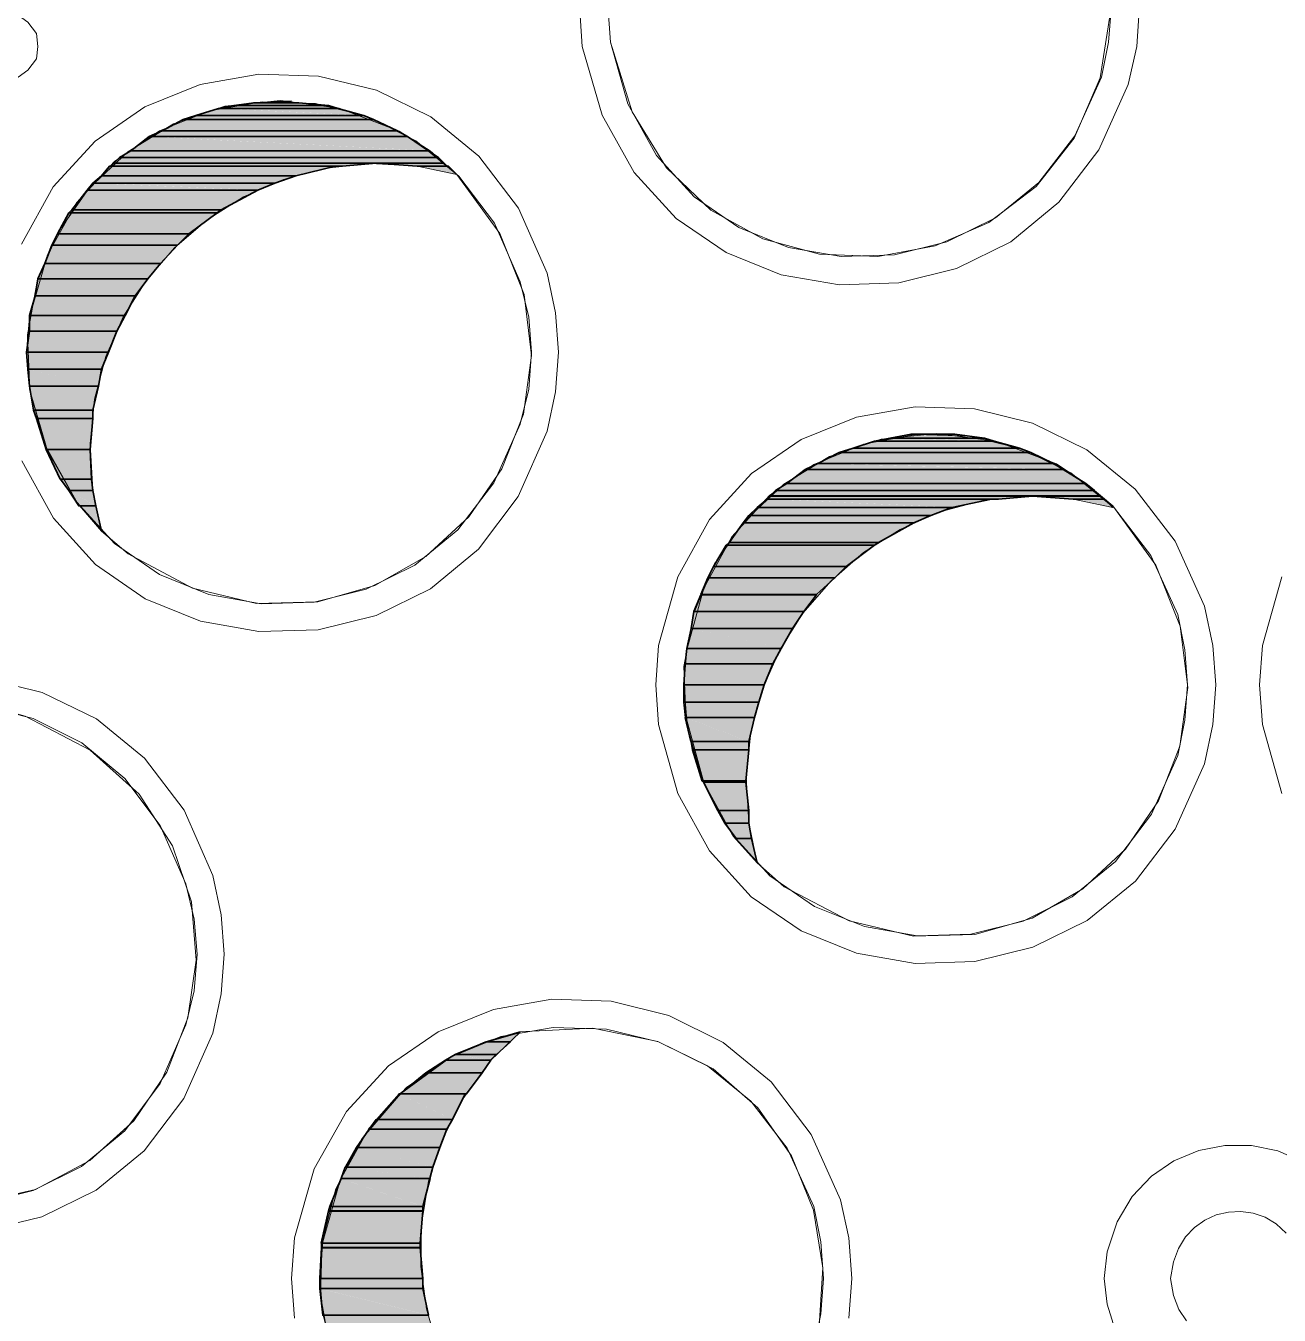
# Model space of a CAD drawing. Extents: x 0 to 247, y -13 to 225.
# Drawn here: x 56.99 to 74.22, y 133.93 to 151.67 of the extents above; entities that cross this region are included whole.
import ezdxf

# ---------------------------------------------------------------- set-up
doc = ezdxf.new("R2010")
doc.units = 0
doc.layers.add('FILL', color=8, linetype='Continuous')
doc.layers.add('GEOMETRY', color=7, linetype='Continuous')

msp = doc.modelspace()

# ---------------------------------------------------------------- hatches: boundary and pattern name
at = {"layer": 'FILL'}
for points in [[(60.12, 150.607), (60.74, 150.607), (60.642, 150.629)], [(59.324, 150.433), (61.633, 150.433), (59.635, 150.529)], [(59.634, 150.53), (61.285, 150.53), (59.848, 150.569)], [(59.635, 150.53), (61.633, 150.434), (61.284, 150.53)], [(59.848, 150.568), (61.284, 150.529), (61.149, 150.568)], [(59.849, 150.568), (61.148, 150.568), (60.12, 150.608)], [(60.12, 150.608), (61.148, 150.568), (60.74, 150.608)], [(58.86, 150.219), (62.098, 150.219), (59.15, 150.377)], [(59.15, 150.376), (61.767, 150.376), (59.326, 150.435)], [(59.15, 150.377), (62.098, 150.219), (61.767, 150.377)], [(59.325, 150.434), (61.767, 150.375), (61.633, 150.434)], [(58.431, 149.948), (62.525, 149.948), (58.683, 150.142)], [(58.683, 150.143), (62.234, 150.143), (58.86, 150.22)], [(58.684, 150.143), (62.526, 149.949), (62.235, 150.143)], [(58.86, 150.219), (62.234, 150.142), (62.098, 150.219)], [(58.278, 149.853), (62.661, 149.853), (58.432, 149.947)], [(58.431, 149.947), (62.66, 149.853), (62.525, 149.947)], [(58.026, 149.601), (60.702, 149.601), (58.139, 149.735)], [(58.139, 149.735), (58.16, 149.735), (61.245, 149.735)], [(58.139, 149.735), (60.701, 149.601), (61.244, 149.735)], [(58.16, 149.735), (61.342, 149.735), (58.2, 149.774)], [(58.16, 149.735), (61.245, 149.735), (61.342, 149.735)], [(58.199, 149.774), (62.739, 149.774), (58.276, 149.853)], [(58.199, 149.774), (61.342, 149.735), (61.805, 149.774)], [(58.277, 149.853), (62.739, 149.774), (62.661, 149.853)], [(61.806, 149.774), (62.777, 149.735), (62.738, 149.774)], [(62.369, 149.735), (62.778, 149.735), (61.807, 149.774)], [(62.37, 149.735), (62.797, 149.735)], [(62.37, 149.735), (62.797, 149.735)], [(62.409, 149.735), (62.913, 149.62), (62.797, 149.735)], [(57.908, 149.502), (60.412, 149.502), (58.025, 149.601)], [(58.025, 149.601), (60.412, 149.502), (60.702, 149.601)], [(57.617, 149.135), (59.673, 149.135), (57.829, 149.406)], [(57.829, 149.406), (59.672, 149.135), (60.177, 149.406)], [(57.83, 149.406), (60.177, 149.406), (57.907, 149.501)], [(57.908, 149.502), (60.178, 149.407), (60.411, 149.502)], [(57.423, 148.804), (59.227, 148.804), (57.58, 149.095)], [(57.579, 149.095), (59.616, 149.095), (57.617, 149.135)], [(57.579, 149.095), (59.226, 148.804), (59.616, 149.095)], [(57.617, 149.135), (59.616, 149.095), (59.673, 149.135)], [(57.345, 148.649), (59.071, 148.649), (57.422, 148.805)], [(57.423, 148.804), (59.072, 148.648), (59.227, 148.804)], [(57.247, 148.396), (58.839, 148.396), (57.345, 148.649)], [(57.345, 148.649), (58.839, 148.396), (59.072, 148.649)], [(57.152, 148.184), (58.665, 148.184), (57.248, 148.396)], [(57.248, 148.396), (58.665, 148.184), (58.84, 148.396)], [(57.113, 147.952), (58.491, 147.952), (57.152, 148.184)], [(57.152, 148.184), (58.491, 147.952), (58.665, 148.184)], [(57.036, 147.68), (58.354, 147.68), (57.113, 147.951)], [(57.113, 147.951), (58.353, 147.68), (58.491, 147.951)], [(57.036, 147.465), (58.238, 147.465), (57.036, 147.681)], [(57.036, 147.681), (58.238, 147.465), (58.354, 147.681)], [(56.996, 147.176), (58.122, 147.176), (57.036, 147.465)], [(57.036, 147.465), (58.122, 147.176), (58.238, 147.465)], [(57.016, 146.942), (58.025, 146.942), (56.996, 147.176)], [(56.996, 147.176), (58.025, 146.942), (58.122, 147.176)], [(57.036, 146.709), (57.986, 146.709), (57.014, 146.941)], [(57.015, 146.941), (57.986, 146.709), (58.026, 146.941)], [(57.094, 146.38), (57.908, 146.38), (57.035, 146.709)], [(57.036, 146.708), (57.908, 146.379), (57.986, 146.708)], [(57.133, 146.264), (57.908, 146.264), (57.093, 146.379)], [(57.093, 146.379), (57.907, 146.264), (57.907, 146.379)], [(57.267, 145.835), (57.87, 145.835), (57.133, 146.263)], [(57.133, 146.263), (57.87, 145.835), (57.908, 146.263)], [(68.87, 145.991), (70.169, 145.991), (69.16, 146.05)], [(69.159, 146.049), (69.663, 146.049), (69.76, 146.049)], [(69.159, 146.049), (70.168, 145.99), (69.76, 146.049)], [(57.266, 145.835), (57.87, 145.835)], [(57.266, 145.835), (57.87, 145.835)], [(57.461, 145.428), (57.888, 145.428), (57.266, 145.835)], [(57.266, 145.835), (57.888, 145.428), (57.87, 145.835)], [(68.171, 145.796), (70.806, 145.796), (68.364, 145.856)], [(68.364, 145.855), (70.653, 145.855), (68.656, 145.951)], [(68.364, 145.856), (70.807, 145.796), (70.653, 145.856)], [(68.655, 145.951), (70.305, 145.951), (68.869, 145.991)], [(68.655, 145.951), (70.652, 145.855), (70.304, 145.951)], [(68.87, 145.992), (70.306, 145.952), (70.169, 145.992)], [(67.879, 145.643), (71.12, 145.643), (68.171, 145.797)], [(68.17, 145.796), (71.119, 145.642), (70.807, 145.796)], [(67.453, 145.37), (71.565, 145.37), (67.705, 145.563)], [(67.704, 145.562), (71.254, 145.562), (67.879, 145.641)], [(67.705, 145.562), (71.565, 145.369), (71.254, 145.562)], [(67.879, 145.642), (71.254, 145.563), (71.12, 145.642)], [(57.578, 145.273), (57.907, 145.273), (57.461, 145.429)], [(57.461, 145.428), (57.907, 145.272), (57.888, 145.428)], [(67.297, 145.273), (71.683, 145.273), (67.454, 145.369)], [(67.453, 145.369), (71.682, 145.273), (71.565, 145.369)], [(57.579, 145.273), (57.948, 145.061), (57.907, 145.273)], [(57.714, 145.06), (57.948, 145.06), (57.579, 145.272)], [(67.044, 145.041), (69.721, 145.041), (67.18, 145.155)], [(67.18, 145.156), (70.362, 145.156), (67.218, 145.196)], [(67.18, 145.156), (70.265, 145.156)], [(67.18, 145.156), (70.265, 145.156), (70.362, 145.156)], [(67.18, 145.156), (69.722, 145.042), (70.265, 145.156)], [(67.218, 145.197), (71.758, 145.197), (67.296, 145.273)], [(67.218, 145.196), (70.363, 145.156), (70.828, 145.196)], [(67.297, 145.273), (71.759, 145.197), (71.682, 145.273)], [(71.391, 145.156), (71.818, 145.156), (70.829, 145.196)], [(70.829, 145.196), (71.817, 145.156), (71.759, 145.196)], [(71.392, 145.156), (71.818, 145.156)], [(71.392, 145.156), (71.818, 145.156)], [(71.429, 145.156), (71.933, 145.042), (71.817, 145.156)], [(57.713, 145.061), (58.025, 144.712), (57.947, 145.061)], [(66.928, 144.927), (69.431, 144.927), (67.044, 145.041)], [(67.044, 145.041), (69.431, 144.927), (69.722, 145.041)], [(66.658, 144.555), (68.714, 144.555), (66.851, 144.826)], [(66.85, 144.826), (69.199, 144.826), (66.928, 144.927)], [(66.85, 144.826), (68.713, 144.555), (69.199, 144.826)], [(66.928, 144.927), (69.199, 144.826), (69.431, 144.927)], [(66.444, 144.226), (68.266, 144.226), (66.619, 144.519)], [(66.619, 144.518), (68.656, 144.518), (66.657, 144.556)], [(66.619, 144.518), (68.266, 144.225), (68.656, 144.518)], [(66.657, 144.556), (68.656, 144.518), (68.714, 144.556)], [(66.268, 143.84), (67.86, 143.84), (66.366, 144.07)], [(66.366, 144.071), (68.112, 144.071), (66.444, 144.226)], [(66.366, 144.07), (67.86, 143.84), (68.112, 144.07)], [(66.444, 144.226), (68.112, 144.071), (68.266, 144.226)], [(66.172, 143.606), (67.685, 143.606), (66.268, 143.839)], [(66.268, 143.839), (67.685, 143.606), (67.86, 143.839)], [(66.134, 143.373), (67.531, 143.373), (66.172, 143.606)], [(66.172, 143.606), (67.531, 143.373), (67.685, 143.606)], [(66.074, 143.101), (67.375, 143.101), (66.133, 143.372)], [(66.134, 143.372), (67.375, 143.101), (67.531, 143.372)], [(66.055, 142.888), (67.259, 142.888), (66.076, 143.101)], [(66.075, 143.101), (67.259, 142.888), (67.375, 143.101)], [(66.036, 142.597), (67.142, 142.597), (66.055, 142.888)], [(66.055, 142.888), (67.141, 142.597), (67.258, 142.888)], [(66.036, 142.362), (67.065, 142.362), (66.036, 142.597)], [(66.036, 142.597), (67.065, 142.362), (67.14, 142.597)], [(66.055, 142.151), (67.005, 142.151), (66.036, 142.362)], [(66.036, 142.361), (67.006, 142.15), (67.065, 142.361)], [(66.055, 142.151), (66.928, 141.819), (67.004, 142.151)], [(66.134, 141.818), (66.929, 141.818), (66.056, 142.15)], [(66.154, 141.703), (66.929, 141.703), (66.134, 141.818)], [(66.134, 141.818), (66.929, 141.703), (66.929, 141.818)], [(66.288, 141.276), (66.89, 141.276), (66.153, 141.704)], [(66.153, 141.703), (66.89, 141.275), (66.929, 141.703)], [(66.307, 141.258), (66.89, 141.258), (66.287, 141.276)], [(66.288, 141.276), (66.891, 141.258), (66.891, 141.276)], [(66.307, 141.258), (66.928, 140.869), (66.89, 141.258)], [(66.501, 140.869), (66.929, 140.869), (66.308, 141.258)], [(66.599, 140.695), (66.928, 140.695), (66.502, 140.869)], [(66.502, 140.869), (66.929, 140.695), (66.929, 140.869)], [(66.753, 140.483), (66.967, 140.483), (66.598, 140.695)], [(66.598, 140.695), (66.967, 140.483), (66.928, 140.695)], [(66.754, 140.483), (67.045, 140.151), (66.968, 140.483)], [(62.893, 137.515), (63.457, 137.515), (63.32, 137.688)], [(63.319, 137.687), (63.649, 137.687), (63.785, 137.822)], [(63.32, 137.687), (63.457, 137.514), (63.649, 137.687)], [(62.757, 137.435), (63.378, 137.435), (62.893, 137.514)], [(62.893, 137.515), (63.378, 137.436), (63.456, 137.515)], [(62.487, 137.263), (63.262, 137.263), (62.758, 137.436)], [(62.758, 137.435), (63.262, 137.262), (63.379, 137.435)], [(62.136, 136.972), (63.048, 136.972), (62.486, 137.263)], [(62.486, 137.263), (63.048, 136.972), (63.261, 137.263)], [(61.806, 136.619), (62.854, 136.619), (62.118, 136.972)], [(62.119, 136.972), (62.137, 136.972), (63.03, 136.972)], [(62.119, 136.972), (62.855, 136.619), (63.029, 136.972)], [(62.137, 136.972), (63.03, 136.972), (63.049, 136.972)], [(61.709, 136.486), (62.777, 136.486), (61.806, 136.619)], [(61.806, 136.619), (62.777, 136.486), (62.854, 136.619)], [(61.536, 136.232), (62.68, 136.232), (61.71, 136.487)], [(61.709, 136.487), (62.679, 136.232), (62.776, 136.487)], [(61.381, 135.961), (62.583, 135.961), (61.536, 136.233)], [(61.536, 136.233), (62.584, 135.961), (62.68, 136.233)], [(61.321, 135.806), (62.544, 135.806), (61.38, 135.962)], [(61.381, 135.962), (62.545, 135.806), (62.583, 135.962)], [(61.167, 135.421), (62.449, 135.421), (61.323, 135.805)], [(61.322, 135.806), (62.448, 135.422), (62.544, 135.806)], [(61.051, 134.916), (62.41, 134.916), (61.148, 135.359)], [(61.148, 135.359), (62.448, 135.359), (61.167, 135.421)], [(61.148, 135.359), (62.41, 134.916), (62.448, 135.359)], [(61.167, 135.421), (62.448, 135.359), (62.448, 135.421)], [(61.031, 134.429), (62.448, 134.429), (61.051, 134.857)], [(61.051, 134.855), (62.409, 134.855), (61.051, 134.916)], [(61.051, 134.916), (62.409, 134.855), (62.409, 134.916)], [(61.051, 134.856), (62.448, 134.428), (62.409, 134.856)], [(61.031, 134.292), (62.448, 134.292), (61.031, 134.429)], [(61.031, 134.429), (62.448, 134.292), (62.448, 134.429)], [(61.07, 133.926), (62.524, 133.926), (61.03, 134.291)], [(61.031, 134.292), (62.525, 133.927), (62.448, 134.292)], [(61.109, 133.751), (62.564, 133.751), (61.07, 133.927)], [(61.07, 133.926), (62.564, 133.75), (62.524, 133.926)]]:
    msp.add_hatch(color=7, dxfattribs=at).paths.add_polyline_path(points)

# ---------------------------------------------------------------- linework, layer by layer
at = {"layer": 'GEOMETRY', "lineweight": 13}
for points in [[(64.99, 151.947), (65.028, 151.441), (65.323, 150.481), (65.796, 149.711), (66.408, 149.13), (67.122, 148.735), (67.899, 148.523), (68.702, 148.492), (69.491, 148.639), (70.23, 148.961), (70.88, 149.455), (71.403, 150.12), (71.761, 150.951), (71.915, 151.947), (71.875, 152.451)], [(64.601, 151.947), (64.639, 151.383), (64.912, 150.437), (65.353, 149.648), (65.932, 149.017), (66.616, 148.548), (67.375, 148.242), (68.177, 148.102), (68.992, 148.129), (69.787, 148.327), (70.531, 148.696), (71.193, 149.24), (71.743, 149.961), (72.147, 150.859), (72.263, 151.383), (72.302, 151.947)], [(64.99, 151.947), (65.028, 151.441), (65.267, 150.591), (65.66, 149.882), (66.178, 149.315), (66.793, 148.893), (67.476, 148.618), (68.198, 148.492), (68.933, 148.516), (69.65, 148.692), (70.321, 149.022), (70.919, 149.509), (71.414, 150.154), (71.779, 150.958), (71.875, 151.441), (71.915, 151.947)], [(56.93, 145.682), (57.367, 144.89), (57.943, 144.256), (58.628, 143.784), (59.388, 143.475), (60.192, 143.332), (61.009, 143.357), (61.806, 143.553), (62.551, 143.922), (63.212, 144.466), (63.757, 145.188), (64.155, 146.089), (64.271, 146.631), (64.31, 147.176), (64.31, 147.176), (64.271, 147.717), (64.155, 148.261), (63.76, 149.156), (63.216, 149.872), (62.555, 150.412), (61.809, 150.779), (61.011, 150.974), (60.192, 150.999), (59.386, 150.857), (58.624, 150.55), (57.938, 150.08), (57.362, 149.45), (56.927, 148.661)], [(62.545, 149.947), (62.119, 150.218), (61.294, 150.531), (60.49, 150.637), (59.725, 150.559), (59.018, 150.317), (58.388, 149.933), (57.853, 149.429), (57.432, 148.827), (57.144, 148.148), (57.008, 147.414), (57.042, 146.646), (57.264, 145.867), (57.695, 145.097), (58.025, 144.712)], [(58.025, 144.712), (58.392, 144.4), (59.28, 143.928), (60.159, 143.717), (61.003, 143.739), (61.787, 143.964), (62.487, 144.364), (63.077, 144.909), (63.533, 145.571), (63.829, 146.321), (63.94, 147.129), (63.841, 147.968), (63.507, 148.807), (62.913, 149.619), (62.545, 149.947), (62.913, 149.619)], [(62.913, 149.619), (62.37, 149.734), (61.731, 149.771), (61.115, 149.708), (60.529, 149.552), (59.981, 149.313), (59.479, 148.997), (59.031, 148.611), (58.645, 148.165), (58.327, 147.664), (58.087, 147.117), (57.932, 146.531), (57.87, 145.914), (57.908, 145.274), (58.025, 144.712)], [(71.565, 145.369), (71.158, 145.641), (70.325, 145.95), (69.516, 146.055), (68.748, 145.978), (68.04, 145.739), (67.411, 145.359), (66.877, 144.86), (66.458, 144.262), (66.171, 143.585), (66.036, 142.852), (66.069, 142.083), (66.289, 141.298), (66.715, 140.519), (67.044, 140.15)], [(67.045, 140.151), (67.414, 139.821), (68.309, 139.35), (69.192, 139.141), (70.039, 139.164), (70.824, 139.39), (71.523, 139.791), (72.111, 140.338), (72.564, 141.001), (72.857, 141.753), (72.965, 142.563), (72.863, 143.404), (72.528, 144.246), (71.934, 145.061), (71.566, 145.37), (71.934, 145.042)], [(71.933, 145.041), (71.391, 145.155), (70.756, 145.196), (70.141, 145.134), (69.557, 144.979), (69.01, 144.738), (68.508, 144.42), (68.06, 144.032), (67.673, 143.583), (67.354, 143.08), (67.113, 142.532), (66.956, 141.946), (66.892, 141.331), (66.928, 140.695), (67.044, 140.15)], [(74.258, 144.083), (73.991, 143.14), (73.952, 142.597), (73.991, 142.052), (74.261, 141.102)], [(56.409, 135.085), (57.207, 135.279), (57.954, 135.646), (58.616, 136.188), (59.161, 136.907), (59.557, 137.806), (59.673, 138.348), (59.712, 138.893), (59.712, 138.893), (59.673, 139.435), (59.557, 139.978), (59.163, 140.873), (58.62, 141.589), (57.958, 142.129), (57.211, 142.495), (56.411, 142.689)], [(54.764, 135.612), (55.231, 135.476), (56.237, 135.453), (57.119, 135.657), (57.867, 136.053), (58.472, 136.602), (58.925, 137.269), (59.214, 138.017), (59.33, 138.811), (59.264, 139.612), (59.005, 140.385), (58.544, 141.093), (57.871, 141.7), (56.976, 142.17), (56.492, 142.305)], [(56.371, 135.463), (57.086, 135.641), (57.753, 135.973), (58.346, 136.463), (58.834, 137.112), (59.189, 137.922), (59.303, 138.387), (59.343, 138.893), (59.343, 138.893), (59.303, 139.377), (59.189, 139.86), (58.835, 140.665), (58.347, 141.311), (57.756, 141.8), (57.089, 142.134), (56.375, 142.313)], [(68.305, 133.887), (68.344, 134.429), (68.344, 134.429), (68.305, 134.991), (68.19, 135.515), (67.786, 136.414), (67.236, 137.135), (66.574, 137.679), (65.829, 138.049), (65.034, 138.246), (64.219, 138.274), (63.417, 138.133), (62.658, 137.827), (61.973, 137.358), (61.395, 136.727), (60.954, 135.938), (60.681, 134.991), (60.642, 134.429), (60.681, 133.887)], [(67.821, 133.46), (67.918, 133.945), (67.957, 134.429), (67.957, 134.429), (67.918, 134.935), (67.821, 135.421), (67.455, 136.226), (66.958, 136.87), (66.361, 137.356), (65.689, 137.687), (64.973, 137.862), (64.24, 137.886), (63.518, 137.759), (62.836, 137.483), (62.222, 137.061), (61.704, 136.495), (61.31, 135.785), (61.07, 134.935), (61.031, 134.429), (61.07, 133.945), (61.301, 133.093)], [(65.203, 131.054), (65.687, 131.191), (66.559, 131.668), (67.212, 132.282), (67.655, 132.997), (67.898, 133.775), (67.949, 134.579), (67.82, 135.372), (67.518, 136.118), (67.054, 136.778), (66.438, 137.315), (65.678, 137.693), (64.784, 137.875), (63.766, 137.823), (63.301, 137.688), (63.786, 137.823)], [(63.301, 137.688), (62.856, 137.493), (62.138, 136.97), (61.605, 136.352), (61.25, 135.666), (61.064, 134.941), (61.039, 134.202), (61.168, 133.479), (61.442, 132.797), (61.854, 132.184), (62.395, 131.669), (63.058, 131.277), (63.834, 131.037), (64.717, 130.976), (65.203, 131.054)], [(63.786, 137.822), (63.379, 137.435), (62.999, 136.906), (62.716, 136.347), (62.525, 135.77), (62.427, 135.183), (62.417, 134.595), (62.495, 134.016), (62.659, 133.455), (62.905, 132.921), (63.232, 132.424), (63.638, 131.973), (64.121, 131.578), (64.679, 131.246), (65.203, 131.053)], [(74.549, 136.037), (74.206, 136.187), (73.844, 136.261), (73.477, 136.263), (73.117, 136.192), (72.776, 136.05), (72.467, 135.838), (72.202, 135.558), (71.995, 135.211), (71.856, 134.797), (71.817, 134.429), (71.856, 134.078), (71.987, 133.667), (72.191, 133.322), (72.453, 133.043), (72.762, 132.832), (73.104, 132.69), (73.467, 132.618), (73.837, 132.618), (74.201, 132.69), (74.548, 132.836)], [(74.319, 135.056), (74.182, 135.182), (74.029, 135.273), (73.865, 135.33), (73.695, 135.354), (73.525, 135.346), (73.358, 135.306), (73.201, 135.235), (73.058, 135.135), (72.935, 135.005), (72.836, 134.846), (72.767, 134.66), (72.728, 134.429), (72.767, 134.195), (72.843, 134.006), (72.948, 133.848)]]:
    msp.add_lwpolyline(points, dxfattribs=at)
for points in [[(57.152, 151.383), (57.132, 151.56), (57.015, 151.715), (56.88, 151.811), (56.704, 151.851), (56.53, 151.811), (56.376, 151.715), (56.279, 151.56), (56.24, 151.383), (56.279, 151.211), (56.376, 151.055), (56.53, 150.958), (56.704, 150.919), (56.88, 150.958), (57.015, 151.055), (57.132, 151.211), (57.152, 151.383)], [(63.941, 147.176), (63.903, 147.658), (63.786, 148.145), (63.43, 148.95), (62.942, 149.596), (62.35, 150.085), (61.683, 150.418), (60.968, 150.596), (60.235, 150.622), (59.512, 150.497), (58.827, 150.222), (58.208, 149.799), (57.684, 149.23), (57.284, 148.515), (57.036, 147.658), (56.996, 147.176), (57.036, 146.669), (57.286, 145.819), (57.686, 145.11), (58.207, 144.542), (58.823, 144.119), (59.504, 143.843), (60.224, 143.715), (60.954, 143.738), (61.667, 143.914), (62.334, 144.244), (62.928, 144.732), (63.422, 145.378), (63.786, 146.186), (63.903, 146.669), (63.941, 147.176)], [(73.349, 142.597), (73.31, 143.14), (73.195, 143.683), (72.793, 144.577), (72.244, 145.293), (71.579, 145.834), (70.832, 146.201), (70.033, 146.396), (69.215, 146.422), (68.409, 146.281), (67.648, 145.974), (66.964, 145.505), (66.387, 144.875), (65.951, 144.086), (65.687, 143.14), (65.648, 142.597), (65.687, 142.052), (65.951, 141.105), (66.387, 140.315), (66.963, 139.684), (67.648, 139.214), (68.41, 138.908), (69.216, 138.766), (70.035, 138.793), (70.834, 138.989), (71.581, 139.356), (72.245, 139.898), (72.794, 140.615), (73.195, 141.511), (73.31, 142.052), (73.349, 142.597)], [(72.963, 142.597), (72.924, 143.08), (72.827, 143.565), (72.456, 144.379), (71.957, 145.029), (71.355, 145.517), (70.681, 145.847), (69.963, 146.021), (69.228, 146.042), (68.506, 145.911), (67.824, 145.631), (67.212, 145.206), (66.697, 144.637), (66.309, 143.928), (66.075, 143.08), (66.037, 142.597), (66.075, 142.111), (66.309, 141.256), (66.7, 140.542), (67.218, 139.973), (67.834, 139.549), (68.519, 139.273), (69.244, 139.146), (69.981, 139.17), (70.701, 139.348), (71.374, 139.68), (71.972, 140.17), (72.466, 140.819), (72.827, 141.628), (72.924, 142.111), (72.963, 142.597)]]:
    msp.add_lwpolyline(points, close=True, dxfattribs=at)
at = {"layer": 'GEOMETRY', "lineweight": 35}
for points in [[(60.642, 150.628), (60.12, 150.607), (60.74, 150.607)], [(59.634, 150.529), (59.324, 150.433), (61.632, 150.433)], [(59.848, 150.569), (59.634, 150.53), (61.284, 150.53)], [(59.634, 150.529), (61.283, 150.529), (61.632, 150.433)], [(59.848, 150.569), (61.148, 150.569), (61.284, 150.53)], [(60.12, 150.608), (59.849, 150.569), (61.148, 150.569)], [(60.12, 150.608), (60.74, 150.608), (61.148, 150.569)], [(59.15, 150.376), (58.86, 150.219), (62.098, 150.219)], [(59.325, 150.434), (59.15, 150.376), (61.767, 150.376)], [(59.15, 150.376), (61.767, 150.376), (62.098, 150.219)], [(59.325, 150.434), (61.633, 150.434), (61.767, 150.376)], [(58.683, 150.143), (58.431, 149.948), (62.525, 149.948)], [(58.86, 150.219), (58.683, 150.143), (62.234, 150.143)], [(58.683, 150.143), (62.234, 150.143), (62.525, 149.948)], [(58.86, 150.219), (62.098, 150.219), (62.234, 150.143)], [(58.431, 149.947), (58.277, 149.852), (62.66, 149.852)], [(58.431, 149.947), (62.525, 149.947), (62.66, 149.852)], [(58.139, 149.735), (58.025, 149.601), (60.701, 149.601)], [(58.16, 149.735), (58.139, 149.735), (61.245, 149.735)], [(58.139, 149.735), (61.244, 149.735), (60.701, 149.601)], [(58.199, 149.774), (58.16, 149.735), (61.342, 149.735)], [(58.16, 149.735), (61.342, 149.735), (61.245, 149.735)], [(58.277, 149.853), (58.199, 149.774), (62.739, 149.774)], [(58.199, 149.774), (61.806, 149.774), (61.342, 149.735)], [(58.277, 149.853), (62.661, 149.853), (62.739, 149.774)], [(61.806, 149.774), (62.369, 149.735), (62.777, 149.735)], [(61.806, 149.774), (62.739, 149.774), (62.777, 149.735)], [(62.37, 149.735), (62.797, 149.735)], [(62.37, 149.735), (62.797, 149.735)], [(62.409, 149.735), (62.797, 149.735), (62.913, 149.62)], [(58.025, 149.601), (57.908, 149.502), (60.411, 149.502)], [(58.025, 149.601), (60.701, 149.601), (60.411, 149.502)], [(57.83, 149.406), (57.617, 149.135), (59.673, 149.135)], [(57.908, 149.502), (57.83, 149.406), (60.178, 149.406)], [(57.83, 149.406), (60.178, 149.406), (59.673, 149.135)], [(57.908, 149.502), (60.411, 149.502), (60.178, 149.406)], [(57.579, 149.095), (57.423, 148.804), (59.226, 148.804)], [(57.617, 149.135), (57.579, 149.095), (59.616, 149.095)], [(57.579, 149.095), (59.616, 149.095), (59.226, 148.804)], [(57.617, 149.135), (59.673, 149.135), (59.616, 149.095)], [(57.422, 148.804), (57.345, 148.649), (59.071, 148.649)], [(57.422, 148.804), (59.226, 148.804), (59.071, 148.649)], [(57.345, 148.649), (57.247, 148.396), (58.839, 148.396)], [(57.345, 148.649), (59.072, 148.649), (58.839, 148.396)], [(57.248, 148.396), (57.152, 148.184), (58.665, 148.184)], [(57.248, 148.396), (58.84, 148.396), (58.665, 148.184)], [(57.152, 148.184), (57.113, 147.952), (58.491, 147.952)], [(57.152, 148.184), (58.665, 148.184), (58.491, 147.952)], [(57.113, 147.951), (57.036, 147.68), (58.353, 147.68)], [(57.113, 147.951), (58.491, 147.951), (58.353, 147.68)], [(57.036, 147.681), (57.036, 147.465), (58.237, 147.465)], [(57.036, 147.681), (58.353, 147.681), (58.237, 147.465)], [(57.036, 147.465), (56.996, 147.176), (58.122, 147.176)], [(57.036, 147.465), (58.237, 147.465), (58.122, 147.176)], [(56.996, 147.176), (57.016, 146.942), (58.025, 146.942)], [(56.996, 147.176), (58.122, 147.176), (58.025, 146.942)], [(57.015, 146.942), (57.036, 146.709), (57.986, 146.709)], [(57.015, 146.942), (58.025, 146.942), (57.986, 146.709)], [(57.036, 146.708), (57.094, 146.379), (57.908, 146.379)], [(57.036, 146.708), (57.986, 146.708), (57.908, 146.379)], [(57.093, 146.379), (57.132, 146.263), (57.907, 146.263)], [(57.093, 146.379), (57.907, 146.379), (57.907, 146.263)], [(57.133, 146.263), (57.267, 145.835), (57.87, 145.835)], [(57.133, 146.263), (57.908, 146.263), (57.87, 145.835)], [(69.16, 146.049), (68.87, 145.991), (70.169, 145.991)], [(69.664, 146.049), (69.16, 146.049), (69.761, 146.049)], [(69.16, 146.049), (69.761, 146.049), (70.169, 145.991)], [(57.266, 145.835), (57.87, 145.835)], [(57.266, 145.835), (57.87, 145.835)], [(57.266, 145.835), (57.461, 145.428), (57.888, 145.428)], [(57.266, 145.835), (57.87, 145.835), (57.888, 145.428)], [(68.364, 145.856), (68.171, 145.796), (70.807, 145.796)], [(68.656, 145.951), (68.364, 145.855), (70.653, 145.855)], [(68.364, 145.856), (70.653, 145.856), (70.807, 145.796)], [(68.87, 145.991), (68.656, 145.951), (70.305, 145.951)], [(68.656, 145.951), (70.304, 145.951), (70.653, 145.855)], [(68.87, 145.991), (70.169, 145.991), (70.305, 145.951)], [(68.171, 145.796), (67.879, 145.642), (71.12, 145.642)], [(68.171, 145.796), (70.808, 145.796), (71.12, 145.642)], [(67.705, 145.563), (67.453, 145.37), (71.565, 145.37)], [(67.879, 145.642), (67.705, 145.563), (71.254, 145.563)], [(67.705, 145.563), (71.254, 145.563), (71.565, 145.37)], [(67.879, 145.642), (71.12, 145.642), (71.254, 145.563)], [(57.462, 145.428), (57.579, 145.273), (57.908, 145.273)], [(57.462, 145.428), (57.889, 145.428), (57.908, 145.273)], [(67.453, 145.369), (67.297, 145.272), (71.682, 145.272)], [(67.453, 145.369), (71.565, 145.369), (71.682, 145.272)], [(57.579, 145.273), (57.714, 145.061), (57.948, 145.061)], [(57.579, 145.273), (57.908, 145.273), (57.948, 145.061)], [(67.18, 145.155), (67.044, 145.041), (69.722, 145.041)], [(67.218, 145.196), (67.18, 145.155), (70.362, 145.155)], [(67.18, 145.155), (70.265, 145.155)], [(67.18, 145.155), (70.362, 145.155), (70.265, 145.155)], [(67.18, 145.155), (70.265, 145.155), (69.722, 145.041)], [(67.218, 145.196), (70.828, 145.196), (70.362, 145.155)], [(67.297, 145.273), (67.219, 145.197), (71.759, 145.197)], [(67.297, 145.273), (71.682, 145.273), (71.759, 145.197)], [(70.829, 145.196), (71.391, 145.155), (71.817, 145.155)], [(70.829, 145.196), (71.759, 145.196), (71.817, 145.155)], [(71.391, 145.155), (71.817, 145.155)], [(71.391, 145.155), (71.817, 145.155)], [(71.429, 145.155), (71.817, 145.155), (71.933, 145.041)], [(57.714, 145.061), (57.948, 145.061), (58.026, 144.712)], [(67.045, 145.041), (66.929, 144.927), (69.432, 144.927)], [(67.045, 145.041), (69.723, 145.041), (69.432, 144.927)], [(66.85, 144.826), (66.657, 144.555), (68.713, 144.555)], [(66.928, 144.927), (66.85, 144.826), (69.199, 144.826)], [(66.85, 144.826), (69.199, 144.826), (68.713, 144.555)], [(66.928, 144.927), (69.431, 144.927), (69.199, 144.826)], [(66.619, 144.519), (66.444, 144.226), (68.266, 144.226)], [(66.657, 144.556), (66.619, 144.519), (68.656, 144.519)], [(66.619, 144.519), (68.656, 144.519), (68.266, 144.226)], [(66.657, 144.556), (68.714, 144.556), (68.656, 144.519)], [(66.366, 144.071), (66.268, 143.84), (67.86, 143.84)], [(66.444, 144.226), (66.366, 144.071), (68.112, 144.071)], [(66.366, 144.071), (68.112, 144.071), (67.86, 143.84)], [(66.444, 144.226), (68.266, 144.226), (68.112, 144.071)], [(66.268, 143.839), (66.171, 143.606), (67.684, 143.606)], [(66.268, 143.839), (67.86, 143.839), (67.684, 143.606)], [(66.172, 143.606), (66.134, 143.373), (67.531, 143.373)], [(66.172, 143.606), (67.685, 143.606), (67.531, 143.373)], [(66.134, 143.372), (66.075, 143.101), (67.375, 143.101)], [(66.134, 143.372), (67.531, 143.372), (67.375, 143.101)], [(66.075, 143.101), (66.055, 142.888), (67.259, 142.888)], [(66.075, 143.101), (67.375, 143.101), (67.259, 142.888)], [(66.055, 142.888), (66.036, 142.597), (67.141, 142.597)], [(66.055, 142.888), (67.258, 142.888), (67.141, 142.597)], [(66.037, 142.597), (66.037, 142.362), (67.065, 142.362)], [(66.037, 142.597), (67.141, 142.597), (67.065, 142.362)], [(66.037, 142.362), (66.056, 142.151), (67.006, 142.151)], [(66.037, 142.362), (67.065, 142.362), (67.006, 142.151)], [(66.055, 142.151), (66.133, 141.819), (66.928, 141.819)], [(66.055, 142.151), (67.005, 142.151), (66.928, 141.819)], [(66.134, 141.819), (66.154, 141.704), (66.929, 141.704)], [(66.134, 141.819), (66.929, 141.819), (66.929, 141.704)], [(66.153, 141.703), (66.288, 141.275), (66.89, 141.275)], [(66.153, 141.703), (66.928, 141.703), (66.89, 141.275)], [(66.288, 141.276), (66.308, 141.258), (66.891, 141.258)], [(66.288, 141.276), (66.891, 141.276), (66.891, 141.258)], [(66.307, 141.258), (66.501, 140.869), (66.928, 140.869)], [(66.307, 141.258), (66.89, 141.258), (66.928, 140.869)], [(66.502, 140.869), (66.599, 140.695), (66.929, 140.695)], [(66.502, 140.869), (66.929, 140.869), (66.929, 140.695)], [(66.598, 140.696), (66.753, 140.483), (66.967, 140.483)], [(66.598, 140.696), (66.928, 140.696), (66.967, 140.483)], [(66.754, 140.483), (66.968, 140.483), (67.045, 140.151)], [(63.32, 137.688), (62.893, 137.515), (63.457, 137.515)], [(63.786, 137.822), (63.32, 137.687), (63.65, 137.687)], [(63.32, 137.688), (63.65, 137.688), (63.457, 137.515)], [(62.893, 137.515), (62.757, 137.436), (63.378, 137.436)], [(62.893, 137.515), (63.456, 137.515), (63.378, 137.436)], [(62.758, 137.436), (62.487, 137.263), (63.262, 137.263)], [(62.758, 137.436), (63.379, 137.436), (63.262, 137.263)], [(62.486, 137.263), (62.136, 136.972), (63.048, 136.972)], [(62.486, 137.263), (63.261, 137.263), (63.048, 136.972)], [(62.119, 136.972), (61.807, 136.619), (62.855, 136.619)], [(62.136, 136.972), (62.118, 136.972), (63.029, 136.972)], [(62.119, 136.972), (63.029, 136.972), (62.855, 136.619)], [(62.136, 136.972), (63.048, 136.972), (63.029, 136.972)], [(61.806, 136.619), (61.709, 136.486), (62.777, 136.486)], [(61.806, 136.619), (62.855, 136.619), (62.777, 136.486)], [(61.71, 136.487), (61.536, 136.233), (62.68, 136.233)], [(61.71, 136.487), (62.777, 136.487), (62.68, 136.233)], [(61.536, 136.233), (61.381, 135.962), (62.583, 135.962)], [(61.536, 136.233), (62.68, 136.233), (62.583, 135.962)], [(61.38, 135.962), (61.321, 135.806), (62.544, 135.806)], [(61.38, 135.962), (62.582, 135.962), (62.544, 135.806)], [(61.322, 135.806), (61.167, 135.421), (62.448, 135.421)], [(61.322, 135.806), (62.545, 135.806), (62.448, 135.421)], [(61.148, 135.36), (61.05, 134.917), (62.409, 134.917)], [(61.167, 135.421), (61.148, 135.359), (62.448, 135.359)], [(61.148, 135.36), (62.448, 135.36), (62.409, 134.917)], [(61.167, 135.421), (62.448, 135.421), (62.448, 135.359)], [(61.051, 134.856), (61.031, 134.429), (62.448, 134.429)], [(61.051, 134.916), (61.051, 134.855), (62.409, 134.855)], [(61.051, 134.916), (62.409, 134.916), (62.409, 134.855)], [(61.051, 134.856), (62.409, 134.856), (62.448, 134.429)], [(61.031, 134.429), (61.031, 134.292), (62.448, 134.292)], [(61.031, 134.429), (62.448, 134.429), (62.448, 134.292)], [(61.031, 134.292), (61.07, 133.926), (62.525, 133.926)], [(61.031, 134.292), (62.448, 134.292), (62.525, 133.926)]]:
    msp.add_lwpolyline(points, dxfattribs=at)

doc.saveas('drawing.dxf')
